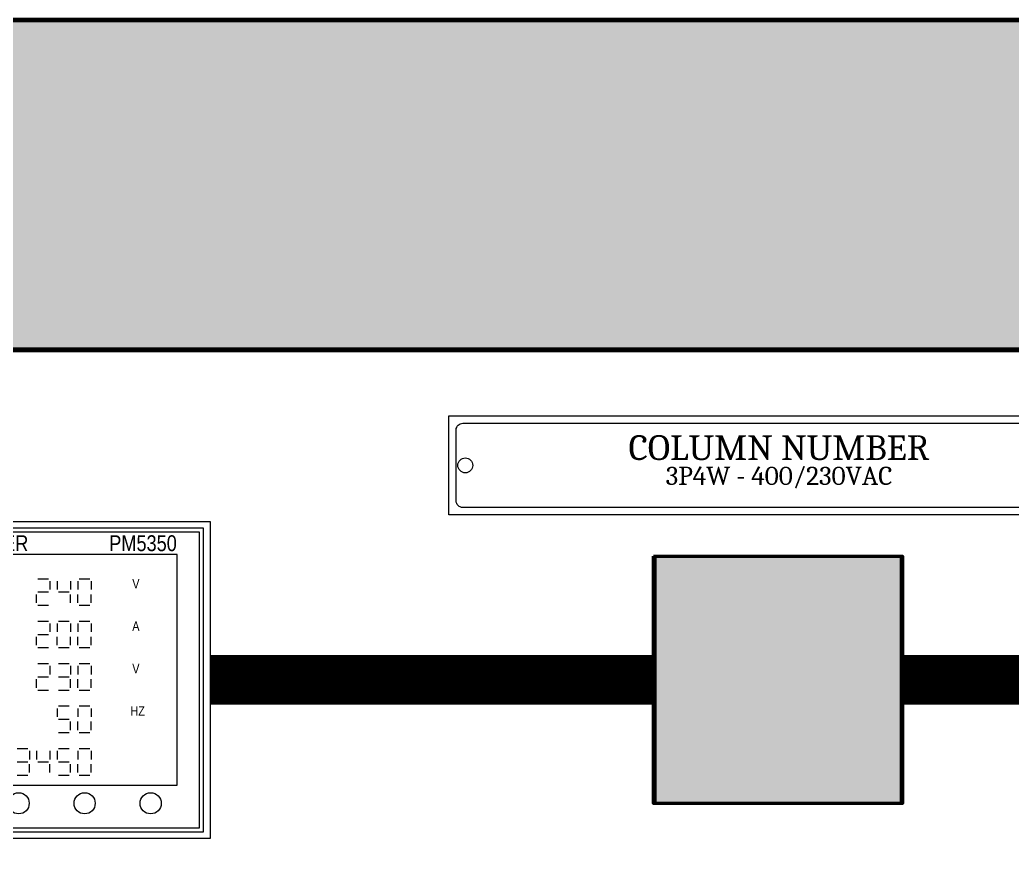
# Model space of a CAD drawing. Header units: millimetres. Extents: x -116965 to 323937, y 291661 to 566926.
# Drawn here: x -42512.6 to -42212, y 306779.1 to 307037 of the extents above; entities that cross this region are included whole.
import ezdxf
from ezdxf.enums import TextEntityAlignment as Align

# ---------------------------------------------------------------- set-up
doc = ezdxf.new("R2010")
doc.units = ezdxf.units.MM
doc.layers.get('0').update_dxf_attribs({"lineweight": 18})
doc.layers.add('BASE', color=7, linetype='Continuous', lineweight=15)
doc.layers.add('hw_Text', color=7, linetype='Continuous', lineweight=13)
doc.layers.add('C00-00-00', color=7, linetype='Continuous')
doc.layers.add('dien', color=2, linetype='Continuous')
for name, color, linetype, true_color in [('C32-AD-3C', 7, 'Continuous', 0x32ad3c), ('C34-3A-40', 7, 'Continuous', 0x343a40), ('C49-50-57', 7, 'Continuous', 0x495057), ('C62-64-69', 7, 'Continuous', 0x626469)]:
    doc.layers.add(name, color=color, linetype=linetype, true_color=true_color)
doc.styles.add('hwTech', font='Cambria.ttf')
doc.styles.add('VnArial', font='')
doc.styles.get('VnArial').set_extended_font_data('.VnArial NarrowH')

# ---------------------------------------------------------------- blocks, each defined once
blk = doc.blocks.new('1232')
at = {"color": 7, "linetype": 'Continuous', "lineweight": 13}
for p, q in [((43.84, 78.67), (47.07, 78.67)), ((56.31, 78.67), (59.54, 78.67)), ((47.48, 77.94), (47.48, 75.37)), ((49.66, 77.94), (49.66, 75.37)), ((53.72, 77.94), (53.72, 75.37)), ((55.9, 77.94), (55.9, 75.37)), ((59.95, 77.94), (59.95, 75.37)), ((43.43, 71.35), (43.43, 73.92)), ((43.84, 74.65), (47.07, 74.65)), ((50.08, 74.65), (53.3, 74.65)), ((53.72, 71.35), (53.72, 73.92)), ((55.9, 71.35), (55.9, 73.92)), ((59.95, 71.35), (59.95, 73.92)), ((43.84, 70.62), (47.07, 70.62)), ((56.31, 70.62), (59.54, 70.62)), ((43.84, 65.82), (47.07, 65.82)), ((47.48, 65.09), (47.48, 62.52)), ((49.66, 65.09), (49.66, 62.52)), ((50.08, 65.82), (53.3, 65.82)), ((53.72, 65.09), (53.72, 62.52)), ((55.9, 65.09), (55.9, 62.52)), ((56.31, 65.82), (59.54, 65.82)), ((59.95, 65.09), (59.95, 62.52)), ((43.43, 58.49), (43.43, 61.06)), ((43.84, 61.79), (47.07, 61.79)), ((49.66, 58.49), (49.66, 61.06)), ((53.72, 58.49), (53.72, 61.06)), ((55.9, 58.49), (55.9, 61.06)), ((59.95, 58.49), (59.95, 61.06)), ((43.84, 57.77), (47.07, 57.77)), ((50.08, 57.77), (53.3, 57.77)), ((56.31, 57.77), (59.54, 57.77)), ((43.84, 52.96), (47.07, 52.96)), ((47.48, 52.23), (47.48, 49.66)), ((50.08, 52.96), (53.3, 52.96)), ((53.72, 52.23), (53.72, 49.66)), ((55.9, 52.23), (55.9, 49.66)), ((56.31, 52.96), (59.54, 52.96)), ((59.95, 52.23), (59.95, 49.66)), ((43.43, 45.64), (43.43, 48.21)), ((43.84, 48.94), (47.07, 48.94)), ((50.08, 48.94), (53.3, 48.94)), ((53.72, 45.64), (53.72, 48.21)), ((55.9, 45.64), (55.9, 48.21)), ((59.95, 45.64), (59.95, 48.21)), ((43.84, 44.91), (47.07, 44.91)), ((50.08, 44.91), (53.3, 44.91)), ((56.31, 44.91), (59.54, 44.91)), ((49.66, 39.38), (49.66, 36.81)), ((50.08, 40.1), (53.3, 40.1)), ((55.9, 39.38), (55.9, 36.81)), ((56.31, 40.1), (59.54, 40.1)), ((59.95, 39.38), (59.95, 36.81)), ((50.08, 36.08), (53.3, 36.08)), ((53.72, 32.78), (53.72, 35.35)), ((55.9, 32.78), (55.9, 35.35)), ((59.95, 32.78), (59.95, 35.35)), ((50.08, 32.06), (53.3, 32.06)), ((56.31, 32.06), (59.54, 32.06)), ((31.38, 27.23), (34.61, 27.23)), ((37.61, 27.23), (40.84, 27.23)), ((50.08, 27.23), (53.3, 27.23)), ((56.31, 27.23), (59.54, 27.23)), ((28.79, 26.5), (28.79, 23.93)), ((35.02, 26.5), (35.02, 23.93)), ((41.25, 26.5), (41.25, 23.93)), ((43.43, 26.5), (43.43, 23.93)), ((47.48, 26.5), (47.48, 23.93)), ((49.66, 26.5), (49.66, 23.93)), ((55.9, 26.5), (55.9, 23.93)), ((59.95, 26.5), (59.95, 23.93)), ((28.79, 19.91), (28.79, 22.47)), ((30.97, 19.91), (30.97, 22.47)), ((31.38, 23.2), (34.61, 23.2)), ((37.61, 23.2), (40.84, 23.2)), ((41.25, 19.91), (41.25, 22.47)), ((43.84, 23.2), (47.07, 23.2)), ((47.48, 19.91), (47.48, 22.47)), ((50.08, 23.2), (53.3, 23.2)), ((53.72, 19.91), (53.72, 22.47)), ((55.9, 19.91), (55.9, 22.47)), ((59.95, 19.91), (59.95, 22.47)), ((31.38, 19.18), (34.61, 19.18)), ((37.61, 19.18), (40.84, 19.18)), ((50.08, 19.18), (53.3, 19.18)), ((56.31, 19.18), (59.54, 19.18))]:
    blk.add_line(p, q, dxfattribs=at)
at = {"layer": 'BASE', "lineweight": 13}
for points in [[(96, 0), (0, 0), (0, 96), (96, 96)], [(3.2, 3.2), (92.8, 3.2), (92.8, 92.8), (3.2, 92.8)], [(10, 16.06), (86, 16.06), (86, 86), (10, 86)]]:
    blk.add_lwpolyline(points, close=True, dxfattribs=at)
at = {"layer": 'BASE', "color": 3, "lineweight": 13}
blk.add_lwpolyline([(2, 2), (94, 2), (94, 94), (2, 94)], close=True, dxfattribs=at)
at = {"layer": 'BASE', "lineweight": 13}
for centre in [(18, 10.61), (38, 10.61), (58, 10.61), (78, 10.61)]:
    blk.add_circle(centre, 3.2, dxfattribs=at)
at = {"layer": 'hw_Text', "lineweight": 13, "style": 'VnArial'}
for s, height, p in [('Schneider', 4.8, (24.76, 89.41)), ('V', 2.88, (73.53, 77.14)), ('A', 2.88, (73.53, 64.28)), ('V', 2.88, (73.53, 51.43)), ('Hz', 2.88, (74.05, 38.57))]:
    blk.add_text(s, height=height, rotation=360, dxfattribs=at).set_placement(p, align=Align.MIDDLE_CENTER)
at = {"layer": 'hw_Text', "color": 1, "lineweight": 13, "style": 'VnArial'}
blk.add_text('PM5350', height=4.8, rotation=360, dxfattribs=at).set_placement((75.69, 89.41), align=Align.MIDDLE_CENTER)
blk = doc.blocks.new('QƯEQWQWEQWE')
at = {"color": 0, "lineweight": 13, "ltscale": 100}
blk.add_lwpolyline([(60414.52, 346788.3), (60214.52, 346788.3), (60214.52, 346818.3), (60414.52, 346818.3)], close=True, dxfattribs=at)
blk.add_lwpolyline([(60410.27, 346790.55), (60218.77, 346790.55, -0.414214), (60216.77, 346792.55), (60216.77, 346814.06, -0.414214), (60218.77, 346816.06), (60410.27, 346816.06, -0.414214), (60412.27, 346814.06), (60412.27, 346792.55, -0.414214)], format="xyb", close=True, dxfattribs=at)
at = {"color": 7}
for centre in [(60219.52, 346803.3), (60409.52, 346803.3)]:
    blk.add_circle(centre, 2.25, dxfattribs=at)
at = {"lineweight": -3, "ltscale": 5, "insert": (60314.57, 346808.64), "char_height": 7.5, "attachment_point": 5, "style": 'hwTech'}
blk.add_mtext_dynamic_manual_height_columns('COLUMN NUMBER', width=145.0456, gutter_width=12, heights=[0], dxfattribs=at)
at = {"layer": 'dien', "color": 6, "linetype": 'Continuous', "lineweight": 30, "insert": (60314.57, 346799.61), "char_height": 15, "width": 248.9403, "attachment_point": 5, "style": 'hwTech'}
blk.add_mtext('{\\H0.3667x;3P4W - 400/230VAC} ', dxfattribs=at)

msp = doc.modelspace()

# ---------------------------------------------------------------- hatches: boundary and pattern name
at = {"layer": 'C00-00-00'}
h = msp.add_hatch(color=256, dxfattribs=at)
edge = h.paths.add_edge_path()
edge.add_arc((-42283.190018, 306837.074842), 27.496163, 0, 360)
h = msp.add_hatch(color=256, dxfattribs=at)
edge = h.paths.add_edge_path()
edge.add_arc((-42283.190018, 306837.074842), 27.496163, 0, 360)
h = msp.add_hatch(color=256, dxfattribs=at)
edge = h.paths.add_edge_path()
edge.add_arc((-42283.190018, 306837.074842), 27.496163, 0, 360)
h = msp.add_hatch(color=256, dxfattribs=at)
h.dxf.hatch_style = 2
h.paths.add_polyline_path([(-42315.685481, 306844.573795), (-42250.694556, 306844.573795), (-42250.694556, 306829.575889), (-42315.685481, 306829.575889)])
at = {"layer": 'C32-AD-3C'}
h = msp.add_hatch(color=256, dxfattribs=at)
h.dxf.hatch_style = 2
h.paths.add_polyline_path([(-42305.686878, 306824.576586), (-42290.688971, 306824.576586), (-42290.688971, 306799.580076), (-42305.686878, 306799.580076)])
h = msp.add_hatch(color=256, dxfattribs=at)
h.dxf.hatch_style = 2
h.paths.add_polyline_path([(-42305.686878, 306824.576586), (-42290.688971, 306824.576586), (-42290.688971, 306799.580076), (-42305.686878, 306799.580076)])
h = msp.add_hatch(color=256, dxfattribs=at)
h.dxf.hatch_style = 2
h.paths.add_polyline_path([(-42305.686878, 306824.576586), (-42290.688971, 306824.576586), (-42290.688971, 306799.580076), (-42305.686878, 306799.580076)])
at = {"layer": 'C34-3A-40'}
h = msp.add_hatch(color=256, dxfattribs=at)
h.dxf.hatch_style = 2
h.paths.add_polyline_path([(-42632.658262, 307037.046927), (-41932.755971, 307037.046927), (-41932.755971, 306937.060883), (-42632.658262, 306937.060883)])
at = {"layer": 'C49-50-57'}
h = msp.add_hatch(color=256, dxfattribs=at)
h.dxf.hatch_style = 2
h.paths.add_polyline_path([(-42320.684784, 306874.569608), (-42245.695253, 306874.569608), (-42245.695253, 306799.580076), (-42320.684784, 306799.580076)])
h = msp.add_hatch(color=256, dxfattribs=at)
h.dxf.hatch_style = 2
h.paths.add_polyline_path([(-42320.684784, 306874.569608), (-42245.695253, 306874.569608), (-42245.695253, 306799.580076), (-42320.684784, 306799.580076)])
h = msp.add_hatch(color=256, dxfattribs=at)
h.dxf.hatch_style = 2
h.paths.add_polyline_path([(-42320.684784, 306874.569608), (-42245.695253, 306874.569608), (-42245.695253, 306799.580076), (-42320.684784, 306799.580076)])
at = {"layer": 'C62-64-69'}
h = msp.add_hatch(color=256, dxfattribs=at)
h.dxf.hatch_style = 2
h.paths.add_polyline_path([(-42536.671662, 307028.048183), (-42504.676131, 307028.048183), (-42504.676131, 307021.049158), (-42536.671662, 307021.049158)])
h = msp.add_hatch(color=256, dxfattribs=at)
h.dxf.hatch_style = 2
h.paths.add_polyline_path([(-42504.676131, 307028.048183), (-42472.680596, 307028.048183), (-42472.680596, 307021.049158), (-42504.676131, 307021.049158)])
h = msp.add_hatch(color=256, dxfattribs=at)
h.dxf.hatch_style = 2
h.paths.add_polyline_path([(-42504.676131, 307028.048183), (-42472.680596, 307028.048183), (-42472.680596, 307021.049158), (-42504.676131, 307021.049158)])
h = msp.add_hatch(color=256, dxfattribs=at)
h.dxf.hatch_style = 2
h.paths.add_polyline_path([(-42472.680596, 307028.048183), (-42440.685062, 307028.048183), (-42440.685062, 307021.049158), (-42472.680596, 307021.049158)])
h = msp.add_hatch(color=256, dxfattribs=at)
h.dxf.hatch_style = 2
h.paths.add_polyline_path([(-42472.680596, 307028.048183), (-42440.685062, 307028.048183), (-42440.685062, 307021.049158), (-42472.680596, 307021.049158)])
h = msp.add_hatch(color=256, dxfattribs=at)
h.dxf.hatch_style = 2
h.paths.add_polyline_path([(-42440.685062, 307028.048183), (-42408.689531, 307028.048183), (-42408.689531, 307021.049158), (-42440.685062, 307021.049158)])
h = msp.add_hatch(color=256, dxfattribs=at)
h.dxf.hatch_style = 2
h.paths.add_polyline_path([(-42440.685062, 307028.048183), (-42408.689531, 307028.048183), (-42408.689531, 307021.049158), (-42440.685062, 307021.049158)])
h = msp.add_hatch(color=256, dxfattribs=at)
h.dxf.hatch_style = 2
h.paths.add_polyline_path([(-42408.689531, 307028.048183), (-42376.693996, 307028.048183), (-42376.693996, 307021.049158), (-42408.689531, 307021.049158)])
h = msp.add_hatch(color=256, dxfattribs=at)
h.dxf.hatch_style = 2
h.paths.add_polyline_path([(-42408.689531, 307028.048183), (-42376.693996, 307028.048183), (-42376.693996, 307021.049158), (-42408.689531, 307021.049158)])
h = msp.add_hatch(color=256, dxfattribs=at)
h.dxf.hatch_style = 2
h.paths.add_polyline_path([(-42376.693996, 307028.048183), (-42344.698462, 307028.048183), (-42344.698462, 307021.049158), (-42376.693996, 307021.049158)])
h = msp.add_hatch(color=256, dxfattribs=at)
h.dxf.hatch_style = 2
h.paths.add_polyline_path([(-42344.698462, 307028.048183), (-42312.702931, 307028.048183), (-42312.702931, 307021.049158), (-42344.698462, 307021.049158)])
h = msp.add_hatch(color=256, dxfattribs=at)
h.dxf.hatch_style = 2
h.paths.add_polyline_path([(-42344.698462, 307028.048183), (-42312.702931, 307028.048183), (-42312.702931, 307021.049158), (-42344.698462, 307021.049158)])
h = msp.add_hatch(color=256, dxfattribs=at)
h.dxf.hatch_style = 2
h.paths.add_polyline_path([(-42312.702931, 307028.048183), (-42280.707396, 307028.048183), (-42280.707396, 307021.049158), (-42312.702931, 307021.049158)])
h = msp.add_hatch(color=256, dxfattribs=at)
h.dxf.hatch_style = 2
h.paths.add_polyline_path([(-42312.702931, 307028.048183), (-42280.707396, 307028.048183), (-42280.707396, 307021.049158), (-42312.702931, 307021.049158)])
h = msp.add_hatch(color=256, dxfattribs=at)
h.dxf.hatch_style = 2
h.paths.add_polyline_path([(-42280.707396, 307028.048183), (-42248.711862, 307028.048183), (-42248.711862, 307021.049158), (-42280.707396, 307021.049158)])
h = msp.add_hatch(color=256, dxfattribs=at)
h.dxf.hatch_style = 2
h.paths.add_polyline_path([(-42280.707396, 307028.048183), (-42248.711862, 307028.048183), (-42248.711862, 307021.049158), (-42280.707396, 307021.049158)])
h = msp.add_hatch(color=256, dxfattribs=at)
h.dxf.hatch_style = 2
h.paths.add_polyline_path([(-42248.711862, 307028.048183), (-42216.716331, 307028.048183), (-42216.716331, 307021.049158), (-42248.711862, 307021.049158)])
h = msp.add_hatch(color=256, dxfattribs=at)
h.dxf.hatch_style = 2
h.paths.add_polyline_path([(-42248.711862, 307028.048183), (-42216.716331, 307028.048183), (-42216.716331, 307021.049158), (-42248.711862, 307021.049158)])
h = msp.add_hatch(color=256, dxfattribs=at)
h.dxf.hatch_style = 2
h.paths.add_polyline_path([(-42216.716331, 307028.048183), (-42184.720796, 307028.048183), (-42184.720796, 307021.049158), (-42216.716331, 307021.049158)])
h = msp.add_hatch(color=256, dxfattribs=at)
h.dxf.hatch_style = 2
h.paths.add_polyline_path([(-42536.671662, 307021.049158), (-42504.676131, 307021.049158), (-42504.676131, 307019.049439), (-42536.671662, 307019.049439)])
h = msp.add_hatch(color=256, dxfattribs=at)
h.dxf.hatch_style = 2
h.paths.add_polyline_path([(-42536.671662, 307019.049439), (-42504.676131, 307019.049439), (-42504.676131, 307012.050414), (-42536.671662, 307012.050414)])
h = msp.add_hatch(color=256, dxfattribs=at)
h.dxf.hatch_style = 2
h.paths.add_polyline_path([(-42504.676131, 307021.049158), (-42472.680596, 307021.049158), (-42472.680596, 307019.049439), (-42504.676131, 307019.049439)])
h = msp.add_hatch(color=256, dxfattribs=at)
h.dxf.hatch_style = 2
h.paths.add_polyline_path([(-42504.676131, 307021.049158), (-42472.680596, 307021.049158), (-42472.680596, 307019.049439), (-42504.676131, 307019.049439)])
h = msp.add_hatch(color=256, dxfattribs=at)
h.dxf.hatch_style = 2
h.paths.add_polyline_path([(-42504.676131, 307019.049439), (-42472.680596, 307019.049439), (-42472.680596, 307012.050414), (-42504.676131, 307012.050414)])
h = msp.add_hatch(color=256, dxfattribs=at)
h.dxf.hatch_style = 2
h.paths.add_polyline_path([(-42504.676131, 307019.049439), (-42472.680596, 307019.049439), (-42472.680596, 307012.050414), (-42504.676131, 307012.050414)])
h = msp.add_hatch(color=256, dxfattribs=at)
h.dxf.hatch_style = 2
h.paths.add_polyline_path([(-42472.680596, 307021.049158), (-42440.685062, 307021.049158), (-42440.685062, 307019.049439), (-42472.680596, 307019.049439)])
h = msp.add_hatch(color=256, dxfattribs=at)
h.dxf.hatch_style = 2
h.paths.add_polyline_path([(-42472.680596, 307021.049158), (-42440.685062, 307021.049158), (-42440.685062, 307019.049439), (-42472.680596, 307019.049439)])
h = msp.add_hatch(color=256, dxfattribs=at)
h.dxf.hatch_style = 2
h.paths.add_polyline_path([(-42472.680596, 307019.049439), (-42440.685062, 307019.049439), (-42440.685062, 307012.050414), (-42472.680596, 307012.050414)])
h = msp.add_hatch(color=256, dxfattribs=at)
h.dxf.hatch_style = 2
h.paths.add_polyline_path([(-42472.680596, 307019.049439), (-42440.685062, 307019.049439), (-42440.685062, 307012.050414), (-42472.680596, 307012.050414)])
h = msp.add_hatch(color=256, dxfattribs=at)
h.dxf.hatch_style = 2
h.paths.add_polyline_path([(-42440.685062, 307021.049158), (-42408.689531, 307021.049158), (-42408.689531, 307019.049439), (-42440.685062, 307019.049439)])
h = msp.add_hatch(color=256, dxfattribs=at)
h.dxf.hatch_style = 2
h.paths.add_polyline_path([(-42440.685062, 307021.049158), (-42408.689531, 307021.049158), (-42408.689531, 307019.049439), (-42440.685062, 307019.049439)])
h = msp.add_hatch(color=256, dxfattribs=at)
h.dxf.hatch_style = 2
h.paths.add_polyline_path([(-42440.685062, 307019.049439), (-42408.689531, 307019.049439), (-42408.689531, 307012.050414), (-42440.685062, 307012.050414)])
h = msp.add_hatch(color=256, dxfattribs=at)
h.dxf.hatch_style = 2
h.paths.add_polyline_path([(-42440.685062, 307019.049439), (-42408.689531, 307019.049439), (-42408.689531, 307012.050414), (-42440.685062, 307012.050414)])
h = msp.add_hatch(color=256, dxfattribs=at)
h.dxf.hatch_style = 2
h.paths.add_polyline_path([(-42408.689531, 307021.049158), (-42376.693996, 307021.049158), (-42376.693996, 307019.049439), (-42408.689531, 307019.049439)])
h = msp.add_hatch(color=256, dxfattribs=at)
h.dxf.hatch_style = 2
h.paths.add_polyline_path([(-42408.689531, 307021.049158), (-42376.693996, 307021.049158), (-42376.693996, 307019.049439), (-42408.689531, 307019.049439)])
h = msp.add_hatch(color=256, dxfattribs=at)
h.dxf.hatch_style = 2
h.paths.add_polyline_path([(-42408.689531, 307019.049439), (-42376.693996, 307019.049439), (-42376.693996, 307012.050414), (-42408.689531, 307012.050414)])
h = msp.add_hatch(color=256, dxfattribs=at)
h.dxf.hatch_style = 2
h.paths.add_polyline_path([(-42408.689531, 307019.049439), (-42376.693996, 307019.049439), (-42376.693996, 307012.050414), (-42408.689531, 307012.050414)])
h = msp.add_hatch(color=256, dxfattribs=at)
h.dxf.hatch_style = 2
h.paths.add_polyline_path([(-42376.693996, 307021.049158), (-42344.698462, 307021.049158), (-42344.698462, 307019.049439), (-42376.693996, 307019.049439)])
h = msp.add_hatch(color=256, dxfattribs=at)
h.dxf.hatch_style = 2
h.paths.add_polyline_path([(-42376.693996, 307019.049439), (-42344.698462, 307019.049439), (-42344.698462, 307012.050414), (-42376.693996, 307012.050414)])
h = msp.add_hatch(color=256, dxfattribs=at)
h.dxf.hatch_style = 2
h.paths.add_polyline_path([(-42344.698462, 307021.049158), (-42312.702931, 307021.049158), (-42312.702931, 307019.049439), (-42344.698462, 307019.049439)])
h = msp.add_hatch(color=256, dxfattribs=at)
h.dxf.hatch_style = 2
h.paths.add_polyline_path([(-42344.698462, 307021.049158), (-42312.702931, 307021.049158), (-42312.702931, 307019.049439), (-42344.698462, 307019.049439)])
h = msp.add_hatch(color=256, dxfattribs=at)
h.dxf.hatch_style = 2
h.paths.add_polyline_path([(-42344.698462, 307019.049439), (-42312.702931, 307019.049439), (-42312.702931, 307012.050414), (-42344.698462, 307012.050414)])
h = msp.add_hatch(color=256, dxfattribs=at)
h.dxf.hatch_style = 2
h.paths.add_polyline_path([(-42344.698462, 307019.049439), (-42312.702931, 307019.049439), (-42312.702931, 307012.050414), (-42344.698462, 307012.050414)])
h = msp.add_hatch(color=256, dxfattribs=at)
h.dxf.hatch_style = 2
h.paths.add_polyline_path([(-42312.702931, 307021.049158), (-42280.707396, 307021.049158), (-42280.707396, 307019.049439), (-42312.702931, 307019.049439)])
h = msp.add_hatch(color=256, dxfattribs=at)
h.dxf.hatch_style = 2
h.paths.add_polyline_path([(-42312.702931, 307021.049158), (-42280.707396, 307021.049158), (-42280.707396, 307019.049439), (-42312.702931, 307019.049439)])
h = msp.add_hatch(color=256, dxfattribs=at)
h.dxf.hatch_style = 2
h.paths.add_polyline_path([(-42312.702931, 307019.049439), (-42280.707396, 307019.049439), (-42280.707396, 307012.050414), (-42312.702931, 307012.050414)])
h = msp.add_hatch(color=256, dxfattribs=at)
h.dxf.hatch_style = 2
h.paths.add_polyline_path([(-42312.702931, 307019.049439), (-42280.707396, 307019.049439), (-42280.707396, 307012.050414), (-42312.702931, 307012.050414)])
h = msp.add_hatch(color=256, dxfattribs=at)
h.dxf.hatch_style = 2
h.paths.add_polyline_path([(-42280.707396, 307021.049158), (-42248.711862, 307021.049158), (-42248.711862, 307019.049439), (-42280.707396, 307019.049439)])
h = msp.add_hatch(color=256, dxfattribs=at)
h.dxf.hatch_style = 2
h.paths.add_polyline_path([(-42280.707396, 307021.049158), (-42248.711862, 307021.049158), (-42248.711862, 307019.049439), (-42280.707396, 307019.049439)])
h = msp.add_hatch(color=256, dxfattribs=at)
h.dxf.hatch_style = 2
h.paths.add_polyline_path([(-42280.707396, 307019.049439), (-42248.711862, 307019.049439), (-42248.711862, 307012.050414), (-42280.707396, 307012.050414)])
h = msp.add_hatch(color=256, dxfattribs=at)
h.dxf.hatch_style = 2
h.paths.add_polyline_path([(-42280.707396, 307019.049439), (-42248.711862, 307019.049439), (-42248.711862, 307012.050414), (-42280.707396, 307012.050414)])
h = msp.add_hatch(color=256, dxfattribs=at)
h.dxf.hatch_style = 2
h.paths.add_polyline_path([(-42248.711862, 307021.049158), (-42216.716331, 307021.049158), (-42216.716331, 307019.049439), (-42248.711862, 307019.049439)])
h = msp.add_hatch(color=256, dxfattribs=at)
h.dxf.hatch_style = 2
h.paths.add_polyline_path([(-42248.711862, 307021.049158), (-42216.716331, 307021.049158), (-42216.716331, 307019.049439), (-42248.711862, 307019.049439)])
h = msp.add_hatch(color=256, dxfattribs=at)
h.dxf.hatch_style = 2
h.paths.add_polyline_path([(-42248.711862, 307019.049439), (-42216.716331, 307019.049439), (-42216.716331, 307012.050414), (-42248.711862, 307012.050414)])
h = msp.add_hatch(color=256, dxfattribs=at)
h.dxf.hatch_style = 2
h.paths.add_polyline_path([(-42248.711862, 307019.049439), (-42216.716331, 307019.049439), (-42216.716331, 307012.050414), (-42248.711862, 307012.050414)])
h = msp.add_hatch(color=256, dxfattribs=at)
h.dxf.hatch_style = 2
h.paths.add_polyline_path([(-42216.716331, 307021.049158), (-42184.720796, 307021.049158), (-42184.720796, 307019.049439), (-42216.716331, 307019.049439)])
h = msp.add_hatch(color=256, dxfattribs=at)
h.dxf.hatch_style = 2
h.paths.add_polyline_path([(-42216.716331, 307019.049439), (-42184.720796, 307019.049439), (-42184.720796, 307012.050414), (-42216.716331, 307012.050414)])
h = msp.add_hatch(color=256, dxfattribs=at)
h.dxf.hatch_style = 2
h.paths.add_polyline_path([(-42536.671662, 307012.050414), (-42504.676131, 307012.050414), (-42504.676131, 307010.050695), (-42536.671662, 307010.050695)])
h = msp.add_hatch(color=256, dxfattribs=at)
h.dxf.hatch_style = 2
h.paths.add_polyline_path([(-42536.671662, 307010.050695), (-42504.676131, 307010.050695), (-42504.676131, 307003.05167), (-42536.671662, 307003.05167)])
h = msp.add_hatch(color=256, dxfattribs=at)
h.dxf.hatch_style = 2
h.paths.add_polyline_path([(-42504.676131, 307012.050414), (-42472.680596, 307012.050414), (-42472.680596, 307010.050695), (-42504.676131, 307010.050695)])
h = msp.add_hatch(color=256, dxfattribs=at)
h.dxf.hatch_style = 2
h.paths.add_polyline_path([(-42504.676131, 307012.050414), (-42472.680596, 307012.050414), (-42472.680596, 307010.050695), (-42504.676131, 307010.050695)])
h = msp.add_hatch(color=256, dxfattribs=at)
h.dxf.hatch_style = 2
h.paths.add_polyline_path([(-42504.676131, 307010.050695), (-42472.680596, 307010.050695), (-42472.680596, 307003.05167), (-42504.676131, 307003.05167)])
h = msp.add_hatch(color=256, dxfattribs=at)
h.dxf.hatch_style = 2
h.paths.add_polyline_path([(-42504.676131, 307010.050695), (-42472.680596, 307010.050695), (-42472.680596, 307003.05167), (-42504.676131, 307003.05167)])
h = msp.add_hatch(color=256, dxfattribs=at)
h.dxf.hatch_style = 2
h.paths.add_polyline_path([(-42472.680596, 307012.050414), (-42440.685062, 307012.050414), (-42440.685062, 307010.050695), (-42472.680596, 307010.050695)])
h = msp.add_hatch(color=256, dxfattribs=at)
h.dxf.hatch_style = 2
h.paths.add_polyline_path([(-42472.680596, 307012.050414), (-42440.685062, 307012.050414), (-42440.685062, 307010.050695), (-42472.680596, 307010.050695)])
h = msp.add_hatch(color=256, dxfattribs=at)
h.dxf.hatch_style = 2
h.paths.add_polyline_path([(-42472.680596, 307010.050695), (-42440.685062, 307010.050695), (-42440.685062, 307003.05167), (-42472.680596, 307003.05167)])
h = msp.add_hatch(color=256, dxfattribs=at)
h.dxf.hatch_style = 2
h.paths.add_polyline_path([(-42472.680596, 307010.050695), (-42440.685062, 307010.050695), (-42440.685062, 307003.05167), (-42472.680596, 307003.05167)])
h = msp.add_hatch(color=256, dxfattribs=at)
h.dxf.hatch_style = 2
h.paths.add_polyline_path([(-42440.685062, 307012.050414), (-42408.689531, 307012.050414), (-42408.689531, 307010.050695), (-42440.685062, 307010.050695)])
h = msp.add_hatch(color=256, dxfattribs=at)
h.dxf.hatch_style = 2
h.paths.add_polyline_path([(-42440.685062, 307012.050414), (-42408.689531, 307012.050414), (-42408.689531, 307010.050695), (-42440.685062, 307010.050695)])
h = msp.add_hatch(color=256, dxfattribs=at)
h.dxf.hatch_style = 2
h.paths.add_polyline_path([(-42440.685062, 307010.050695), (-42408.689531, 307010.050695), (-42408.689531, 307003.05167), (-42440.685062, 307003.05167)])
h = msp.add_hatch(color=256, dxfattribs=at)
h.dxf.hatch_style = 2
h.paths.add_polyline_path([(-42440.685062, 307010.050695), (-42408.689531, 307010.050695), (-42408.689531, 307003.05167), (-42440.685062, 307003.05167)])
h = msp.add_hatch(color=256, dxfattribs=at)
h.dxf.hatch_style = 2
h.paths.add_polyline_path([(-42408.689531, 307012.050414), (-42376.693996, 307012.050414), (-42376.693996, 307010.050695), (-42408.689531, 307010.050695)])
h = msp.add_hatch(color=256, dxfattribs=at)
h.dxf.hatch_style = 2
h.paths.add_polyline_path([(-42408.689531, 307012.050414), (-42376.693996, 307012.050414), (-42376.693996, 307010.050695), (-42408.689531, 307010.050695)])
h = msp.add_hatch(color=256, dxfattribs=at)
h.dxf.hatch_style = 2
h.paths.add_polyline_path([(-42408.689531, 307010.050695), (-42376.693996, 307010.050695), (-42376.693996, 307003.05167), (-42408.689531, 307003.05167)])
h = msp.add_hatch(color=256, dxfattribs=at)
h.dxf.hatch_style = 2
h.paths.add_polyline_path([(-42408.689531, 307010.050695), (-42376.693996, 307010.050695), (-42376.693996, 307003.05167), (-42408.689531, 307003.05167)])
h = msp.add_hatch(color=256, dxfattribs=at)
h.dxf.hatch_style = 2
h.paths.add_polyline_path([(-42376.693996, 307012.050414), (-42344.698462, 307012.050414), (-42344.698462, 307010.050695), (-42376.693996, 307010.050695)])
h = msp.add_hatch(color=256, dxfattribs=at)
h.dxf.hatch_style = 2
h.paths.add_polyline_path([(-42376.693996, 307010.050695), (-42344.698462, 307010.050695), (-42344.698462, 307003.05167), (-42376.693996, 307003.05167)])
h = msp.add_hatch(color=256, dxfattribs=at)
h.dxf.hatch_style = 2
h.paths.add_polyline_path([(-42344.698462, 307012.050414), (-42312.702931, 307012.050414), (-42312.702931, 307010.050695), (-42344.698462, 307010.050695)])
h = msp.add_hatch(color=256, dxfattribs=at)
h.dxf.hatch_style = 2
h.paths.add_polyline_path([(-42344.698462, 307012.050414), (-42312.702931, 307012.050414), (-42312.702931, 307010.050695), (-42344.698462, 307010.050695)])
h = msp.add_hatch(color=256, dxfattribs=at)
h.dxf.hatch_style = 2
h.paths.add_polyline_path([(-42344.698462, 307010.050695), (-42312.702931, 307010.050695), (-42312.702931, 307003.05167), (-42344.698462, 307003.05167)])
h = msp.add_hatch(color=256, dxfattribs=at)
h.dxf.hatch_style = 2
h.paths.add_polyline_path([(-42344.698462, 307010.050695), (-42312.702931, 307010.050695), (-42312.702931, 307003.05167), (-42344.698462, 307003.05167)])
h = msp.add_hatch(color=256, dxfattribs=at)
h.dxf.hatch_style = 2
h.paths.add_polyline_path([(-42312.702931, 307012.050414), (-42280.707396, 307012.050414), (-42280.707396, 307010.050695), (-42312.702931, 307010.050695)])
h = msp.add_hatch(color=256, dxfattribs=at)
h.dxf.hatch_style = 2
h.paths.add_polyline_path([(-42312.702931, 307012.050414), (-42280.707396, 307012.050414), (-42280.707396, 307010.050695), (-42312.702931, 307010.050695)])
h = msp.add_hatch(color=256, dxfattribs=at)
h.dxf.hatch_style = 2
h.paths.add_polyline_path([(-42312.702931, 307010.050695), (-42280.707396, 307010.050695), (-42280.707396, 307003.05167), (-42312.702931, 307003.05167)])
h = msp.add_hatch(color=256, dxfattribs=at)
h.dxf.hatch_style = 2
h.paths.add_polyline_path([(-42312.702931, 307010.050695), (-42280.707396, 307010.050695), (-42280.707396, 307003.05167), (-42312.702931, 307003.05167)])
h = msp.add_hatch(color=256, dxfattribs=at)
h.dxf.hatch_style = 2
h.paths.add_polyline_path([(-42280.707396, 307012.050414), (-42248.711862, 307012.050414), (-42248.711862, 307010.050695), (-42280.707396, 307010.050695)])
h = msp.add_hatch(color=256, dxfattribs=at)
h.dxf.hatch_style = 2
h.paths.add_polyline_path([(-42280.707396, 307012.050414), (-42248.711862, 307012.050414), (-42248.711862, 307010.050695), (-42280.707396, 307010.050695)])
h = msp.add_hatch(color=256, dxfattribs=at)
h.dxf.hatch_style = 2
h.paths.add_polyline_path([(-42280.707396, 307010.050695), (-42248.711862, 307010.050695), (-42248.711862, 307003.05167), (-42280.707396, 307003.05167)])
h = msp.add_hatch(color=256, dxfattribs=at)
h.dxf.hatch_style = 2
h.paths.add_polyline_path([(-42280.707396, 307010.050695), (-42248.711862, 307010.050695), (-42248.711862, 307003.05167), (-42280.707396, 307003.05167)])
h = msp.add_hatch(color=256, dxfattribs=at)
h.dxf.hatch_style = 2
h.paths.add_polyline_path([(-42248.711862, 307012.050414), (-42216.716331, 307012.050414), (-42216.716331, 307010.050695), (-42248.711862, 307010.050695)])
h = msp.add_hatch(color=256, dxfattribs=at)
h.dxf.hatch_style = 2
h.paths.add_polyline_path([(-42248.711862, 307012.050414), (-42216.716331, 307012.050414), (-42216.716331, 307010.050695), (-42248.711862, 307010.050695)])
h = msp.add_hatch(color=256, dxfattribs=at)
h.dxf.hatch_style = 2
h.paths.add_polyline_path([(-42248.711862, 307010.050695), (-42216.716331, 307010.050695), (-42216.716331, 307003.05167), (-42248.711862, 307003.05167)])
h = msp.add_hatch(color=256, dxfattribs=at)
h.dxf.hatch_style = 2
h.paths.add_polyline_path([(-42248.711862, 307010.050695), (-42216.716331, 307010.050695), (-42216.716331, 307003.05167), (-42248.711862, 307003.05167)])
h = msp.add_hatch(color=256, dxfattribs=at)
h.dxf.hatch_style = 2
h.paths.add_polyline_path([(-42216.716331, 307012.050414), (-42184.720796, 307012.050414), (-42184.720796, 307010.050695), (-42216.716331, 307010.050695)])
h = msp.add_hatch(color=256, dxfattribs=at)
h.dxf.hatch_style = 2
h.paths.add_polyline_path([(-42216.716331, 307010.050695), (-42184.720796, 307010.050695), (-42184.720796, 307003.05167), (-42216.716331, 307003.05167)])
h = msp.add_hatch(color=256, dxfattribs=at)
h.dxf.hatch_style = 2
h.paths.add_polyline_path([(-42536.671662, 307003.05167), (-42504.676131, 307003.05167), (-42504.676131, 307001.051952), (-42536.671662, 307001.051952)])
h = msp.add_hatch(color=256, dxfattribs=at)
h.dxf.hatch_style = 2
h.paths.add_polyline_path([(-42536.671662, 307001.051952), (-42504.676131, 307001.051952), (-42504.676131, 306994.052926), (-42536.671662, 306994.052926)])
h = msp.add_hatch(color=256, dxfattribs=at)
h.dxf.hatch_style = 2
h.paths.add_polyline_path([(-42504.676131, 307003.05167), (-42472.680596, 307003.05167), (-42472.680596, 307001.051952), (-42504.676131, 307001.051952)])
h = msp.add_hatch(color=256, dxfattribs=at)
h.dxf.hatch_style = 2
h.paths.add_polyline_path([(-42504.676131, 307003.05167), (-42472.680596, 307003.05167), (-42472.680596, 307001.051952), (-42504.676131, 307001.051952)])
h = msp.add_hatch(color=256, dxfattribs=at)
h.dxf.hatch_style = 2
h.paths.add_polyline_path([(-42504.676131, 307001.051952), (-42472.680596, 307001.051952), (-42472.680596, 306994.052926), (-42504.676131, 306994.052926)])
h = msp.add_hatch(color=256, dxfattribs=at)
h.dxf.hatch_style = 2
h.paths.add_polyline_path([(-42504.676131, 307001.051952), (-42472.680596, 307001.051952), (-42472.680596, 306994.052926), (-42504.676131, 306994.052926)])
h = msp.add_hatch(color=256, dxfattribs=at)
h.dxf.hatch_style = 2
h.paths.add_polyline_path([(-42472.680596, 307003.05167), (-42440.685062, 307003.05167), (-42440.685062, 307001.051952), (-42472.680596, 307001.051952)])
h = msp.add_hatch(color=256, dxfattribs=at)
h.dxf.hatch_style = 2
h.paths.add_polyline_path([(-42472.680596, 307003.05167), (-42440.685062, 307003.05167), (-42440.685062, 307001.051952), (-42472.680596, 307001.051952)])
h = msp.add_hatch(color=256, dxfattribs=at)
h.dxf.hatch_style = 2
h.paths.add_polyline_path([(-42472.680596, 307001.051952), (-42440.685062, 307001.051952), (-42440.685062, 306994.052926), (-42472.680596, 306994.052926)])
h = msp.add_hatch(color=256, dxfattribs=at)
h.dxf.hatch_style = 2
h.paths.add_polyline_path([(-42472.680596, 307001.051952), (-42440.685062, 307001.051952), (-42440.685062, 306994.052926), (-42472.680596, 306994.052926)])
h = msp.add_hatch(color=256, dxfattribs=at)
h.dxf.hatch_style = 2
h.paths.add_polyline_path([(-42440.685062, 307003.05167), (-42408.689531, 307003.05167), (-42408.689531, 307001.051952), (-42440.685062, 307001.051952)])
h = msp.add_hatch(color=256, dxfattribs=at)
h.dxf.hatch_style = 2
h.paths.add_polyline_path([(-42440.685062, 307003.05167), (-42408.689531, 307003.05167), (-42408.689531, 307001.051952), (-42440.685062, 307001.051952)])
h = msp.add_hatch(color=256, dxfattribs=at)
h.dxf.hatch_style = 2
h.paths.add_polyline_path([(-42440.685062, 307001.051952), (-42408.689531, 307001.051952), (-42408.689531, 306994.052926), (-42440.685062, 306994.052926)])
h = msp.add_hatch(color=256, dxfattribs=at)
h.dxf.hatch_style = 2
h.paths.add_polyline_path([(-42440.685062, 307001.051952), (-42408.689531, 307001.051952), (-42408.689531, 306994.052926), (-42440.685062, 306994.052926)])
h = msp.add_hatch(color=256, dxfattribs=at)
h.dxf.hatch_style = 2
h.paths.add_polyline_path([(-42408.689531, 307003.05167), (-42376.693996, 307003.05167), (-42376.693996, 307001.051952), (-42408.689531, 307001.051952)])
h = msp.add_hatch(color=256, dxfattribs=at)
h.dxf.hatch_style = 2
h.paths.add_polyline_path([(-42408.689531, 307003.05167), (-42376.693996, 307003.05167), (-42376.693996, 307001.051952), (-42408.689531, 307001.051952)])
h = msp.add_hatch(color=256, dxfattribs=at)
h.dxf.hatch_style = 2
h.paths.add_polyline_path([(-42408.689531, 307001.051952), (-42376.693996, 307001.051952), (-42376.693996, 306994.052926), (-42408.689531, 306994.052926)])
h = msp.add_hatch(color=256, dxfattribs=at)
h.dxf.hatch_style = 2
h.paths.add_polyline_path([(-42408.689531, 307001.051952), (-42376.693996, 307001.051952), (-42376.693996, 306994.052926), (-42408.689531, 306994.052926)])
h = msp.add_hatch(color=256, dxfattribs=at)
h.dxf.hatch_style = 2
h.paths.add_polyline_path([(-42376.693996, 307003.05167), (-42344.698462, 307003.05167), (-42344.698462, 307001.051952), (-42376.693996, 307001.051952)])
h = msp.add_hatch(color=256, dxfattribs=at)
h.dxf.hatch_style = 2
h.paths.add_polyline_path([(-42376.693996, 307001.051952), (-42344.698462, 307001.051952), (-42344.698462, 306994.052926), (-42376.693996, 306994.052926)])
h = msp.add_hatch(color=256, dxfattribs=at)
h.dxf.hatch_style = 2
h.paths.add_polyline_path([(-42344.698462, 307003.05167), (-42312.702931, 307003.05167), (-42312.702931, 307001.051952), (-42344.698462, 307001.051952)])
h = msp.add_hatch(color=256, dxfattribs=at)
h.dxf.hatch_style = 2
h.paths.add_polyline_path([(-42344.698462, 307003.05167), (-42312.702931, 307003.05167), (-42312.702931, 307001.051952), (-42344.698462, 307001.051952)])
h = msp.add_hatch(color=256, dxfattribs=at)
h.dxf.hatch_style = 2
h.paths.add_polyline_path([(-42344.698462, 307001.051952), (-42312.702931, 307001.051952), (-42312.702931, 306994.052926), (-42344.698462, 306994.052926)])
h = msp.add_hatch(color=256, dxfattribs=at)
h.dxf.hatch_style = 2
h.paths.add_polyline_path([(-42344.698462, 307001.051952), (-42312.702931, 307001.051952), (-42312.702931, 306994.052926), (-42344.698462, 306994.052926)])
h = msp.add_hatch(color=256, dxfattribs=at)
h.dxf.hatch_style = 2
h.paths.add_polyline_path([(-42312.702931, 307003.05167), (-42280.707396, 307003.05167), (-42280.707396, 307001.051952), (-42312.702931, 307001.051952)])
h = msp.add_hatch(color=256, dxfattribs=at)
h.dxf.hatch_style = 2
h.paths.add_polyline_path([(-42312.702931, 307003.05167), (-42280.707396, 307003.05167), (-42280.707396, 307001.051952), (-42312.702931, 307001.051952)])
h = msp.add_hatch(color=256, dxfattribs=at)
h.dxf.hatch_style = 2
h.paths.add_polyline_path([(-42312.702931, 307001.051952), (-42280.707396, 307001.051952), (-42280.707396, 306994.052926), (-42312.702931, 306994.052926)])
h = msp.add_hatch(color=256, dxfattribs=at)
h.dxf.hatch_style = 2
h.paths.add_polyline_path([(-42312.702931, 307001.051952), (-42280.707396, 307001.051952), (-42280.707396, 306994.052926), (-42312.702931, 306994.052926)])
h = msp.add_hatch(color=256, dxfattribs=at)
h.dxf.hatch_style = 2
h.paths.add_polyline_path([(-42280.707396, 307003.05167), (-42248.711862, 307003.05167), (-42248.711862, 307001.051952), (-42280.707396, 307001.051952)])
h = msp.add_hatch(color=256, dxfattribs=at)
h.dxf.hatch_style = 2
h.paths.add_polyline_path([(-42280.707396, 307003.05167), (-42248.711862, 307003.05167), (-42248.711862, 307001.051952), (-42280.707396, 307001.051952)])
h = msp.add_hatch(color=256, dxfattribs=at)
h.dxf.hatch_style = 2
h.paths.add_polyline_path([(-42280.707396, 307001.051952), (-42248.711862, 307001.051952), (-42248.711862, 306994.052926), (-42280.707396, 306994.052926)])
h = msp.add_hatch(color=256, dxfattribs=at)
h.dxf.hatch_style = 2
h.paths.add_polyline_path([(-42280.707396, 307001.051952), (-42248.711862, 307001.051952), (-42248.711862, 306994.052926), (-42280.707396, 306994.052926)])
h = msp.add_hatch(color=256, dxfattribs=at)
h.dxf.hatch_style = 2
h.paths.add_polyline_path([(-42248.711862, 307003.05167), (-42216.716331, 307003.05167), (-42216.716331, 307001.051952), (-42248.711862, 307001.051952)])
h = msp.add_hatch(color=256, dxfattribs=at)
h.dxf.hatch_style = 2
h.paths.add_polyline_path([(-42248.711862, 307003.05167), (-42216.716331, 307003.05167), (-42216.716331, 307001.051952), (-42248.711862, 307001.051952)])
h = msp.add_hatch(color=256, dxfattribs=at)
h.dxf.hatch_style = 2
h.paths.add_polyline_path([(-42248.711862, 307001.051952), (-42216.716331, 307001.051952), (-42216.716331, 306994.052926), (-42248.711862, 306994.052926)])
h = msp.add_hatch(color=256, dxfattribs=at)
h.dxf.hatch_style = 2
h.paths.add_polyline_path([(-42248.711862, 307001.051952), (-42216.716331, 307001.051952), (-42216.716331, 306994.052926), (-42248.711862, 306994.052926)])
h = msp.add_hatch(color=256, dxfattribs=at)
h.dxf.hatch_style = 2
h.paths.add_polyline_path([(-42216.716331, 307003.05167), (-42184.720796, 307003.05167), (-42184.720796, 307001.051952), (-42216.716331, 307001.051952)])
h = msp.add_hatch(color=256, dxfattribs=at)
h.dxf.hatch_style = 2
h.paths.add_polyline_path([(-42216.716331, 307001.051952), (-42184.720796, 307001.051952), (-42184.720796, 306994.052926), (-42216.716331, 306994.052926)])
h = msp.add_hatch(color=256, dxfattribs=at)
h.dxf.hatch_style = 2
h.paths.add_polyline_path([(-42536.671662, 306994.052926), (-42504.676131, 306994.052926), (-42504.676131, 306992.053208), (-42536.671662, 306992.053208)])
h = msp.add_hatch(color=256, dxfattribs=at)
h.dxf.hatch_style = 2
h.paths.add_polyline_path([(-42536.671662, 306992.053208), (-42504.676131, 306992.053208), (-42504.676131, 306985.054183), (-42536.671662, 306985.054183)])
h = msp.add_hatch(color=256, dxfattribs=at)
h.dxf.hatch_style = 2
h.paths.add_polyline_path([(-42504.676131, 306994.052926), (-42472.680596, 306994.052926), (-42472.680596, 306992.053208), (-42504.676131, 306992.053208)])
h = msp.add_hatch(color=256, dxfattribs=at)
h.dxf.hatch_style = 2
h.paths.add_polyline_path([(-42504.676131, 306994.052926), (-42472.680596, 306994.052926), (-42472.680596, 306992.053208), (-42504.676131, 306992.053208)])
h = msp.add_hatch(color=256, dxfattribs=at)
h.dxf.hatch_style = 2
h.paths.add_polyline_path([(-42504.676131, 306992.053208), (-42472.680596, 306992.053208), (-42472.680596, 306985.054183), (-42504.676131, 306985.054183)])
h = msp.add_hatch(color=256, dxfattribs=at)
h.dxf.hatch_style = 2
h.paths.add_polyline_path([(-42504.676131, 306992.053208), (-42472.680596, 306992.053208), (-42472.680596, 306985.054183), (-42504.676131, 306985.054183)])
h = msp.add_hatch(color=256, dxfattribs=at)
h.dxf.hatch_style = 2
h.paths.add_polyline_path([(-42472.680596, 306994.052926), (-42440.685062, 306994.052926), (-42440.685062, 306992.053208), (-42472.680596, 306992.053208)])
h = msp.add_hatch(color=256, dxfattribs=at)
h.dxf.hatch_style = 2
h.paths.add_polyline_path([(-42472.680596, 306994.052926), (-42440.685062, 306994.052926), (-42440.685062, 306992.053208), (-42472.680596, 306992.053208)])
h = msp.add_hatch(color=256, dxfattribs=at)
h.dxf.hatch_style = 2
h.paths.add_polyline_path([(-42472.680596, 306992.053208), (-42440.685062, 306992.053208), (-42440.685062, 306985.054183), (-42472.680596, 306985.054183)])
h = msp.add_hatch(color=256, dxfattribs=at)
h.dxf.hatch_style = 2
h.paths.add_polyline_path([(-42472.680596, 306992.053208), (-42440.685062, 306992.053208), (-42440.685062, 306985.054183), (-42472.680596, 306985.054183)])
h = msp.add_hatch(color=256, dxfattribs=at)
h.dxf.hatch_style = 2
h.paths.add_polyline_path([(-42440.685062, 306994.052926), (-42408.689531, 306994.052926), (-42408.689531, 306992.053208), (-42440.685062, 306992.053208)])
h = msp.add_hatch(color=256, dxfattribs=at)
h.dxf.hatch_style = 2
h.paths.add_polyline_path([(-42440.685062, 306994.052926), (-42408.689531, 306994.052926), (-42408.689531, 306992.053208), (-42440.685062, 306992.053208)])
h = msp.add_hatch(color=256, dxfattribs=at)
h.dxf.hatch_style = 2
h.paths.add_polyline_path([(-42440.685062, 306992.053208), (-42408.689531, 306992.053208), (-42408.689531, 306985.054183), (-42440.685062, 306985.054183)])
h = msp.add_hatch(color=256, dxfattribs=at)
h.dxf.hatch_style = 2
h.paths.add_polyline_path([(-42440.685062, 306992.053208), (-42408.689531, 306992.053208), (-42408.689531, 306985.054183), (-42440.685062, 306985.054183)])
h = msp.add_hatch(color=256, dxfattribs=at)
h.dxf.hatch_style = 2
h.paths.add_polyline_path([(-42408.689531, 306994.052926), (-42376.693996, 306994.052926), (-42376.693996, 306992.053208), (-42408.689531, 306992.053208)])
h = msp.add_hatch(color=256, dxfattribs=at)
h.dxf.hatch_style = 2
h.paths.add_polyline_path([(-42408.689531, 306994.052926), (-42376.693996, 306994.052926), (-42376.693996, 306992.053208), (-42408.689531, 306992.053208)])
h = msp.add_hatch(color=256, dxfattribs=at)
h.dxf.hatch_style = 2
h.paths.add_polyline_path([(-42408.689531, 306992.053208), (-42376.693996, 306992.053208), (-42376.693996, 306985.054183), (-42408.689531, 306985.054183)])
h = msp.add_hatch(color=256, dxfattribs=at)
h.dxf.hatch_style = 2
h.paths.add_polyline_path([(-42408.689531, 306992.053208), (-42376.693996, 306992.053208), (-42376.693996, 306985.054183), (-42408.689531, 306985.054183)])
h = msp.add_hatch(color=256, dxfattribs=at)
h.dxf.hatch_style = 2
h.paths.add_polyline_path([(-42376.693996, 306994.052926), (-42344.698462, 306994.052926), (-42344.698462, 306992.053208), (-42376.693996, 306992.053208)])
h = msp.add_hatch(color=256, dxfattribs=at)
h.dxf.hatch_style = 2
h.paths.add_polyline_path([(-42376.693996, 306992.053208), (-42344.698462, 306992.053208), (-42344.698462, 306985.054183), (-42376.693996, 306985.054183)])
h = msp.add_hatch(color=256, dxfattribs=at)
h.dxf.hatch_style = 2
h.paths.add_polyline_path([(-42344.698462, 306994.052926), (-42312.702931, 306994.052926), (-42312.702931, 306992.053208), (-42344.698462, 306992.053208)])
h = msp.add_hatch(color=256, dxfattribs=at)
h.dxf.hatch_style = 2
h.paths.add_polyline_path([(-42344.698462, 306994.052926), (-42312.702931, 306994.052926), (-42312.702931, 306992.053208), (-42344.698462, 306992.053208)])
h = msp.add_hatch(color=256, dxfattribs=at)
h.dxf.hatch_style = 2
h.paths.add_polyline_path([(-42344.698462, 306992.053208), (-42312.702931, 306992.053208), (-42312.702931, 306985.054183), (-42344.698462, 306985.054183)])
h = msp.add_hatch(color=256, dxfattribs=at)
h.dxf.hatch_style = 2
h.paths.add_polyline_path([(-42344.698462, 306992.053208), (-42312.702931, 306992.053208), (-42312.702931, 306985.054183), (-42344.698462, 306985.054183)])
h = msp.add_hatch(color=256, dxfattribs=at)
h.dxf.hatch_style = 2
h.paths.add_polyline_path([(-42312.702931, 306994.052926), (-42280.707396, 306994.052926), (-42280.707396, 306992.053208), (-42312.702931, 306992.053208)])
h = msp.add_hatch(color=256, dxfattribs=at)
h.dxf.hatch_style = 2
h.paths.add_polyline_path([(-42312.702931, 306994.052926), (-42280.707396, 306994.052926), (-42280.707396, 306992.053208), (-42312.702931, 306992.053208)])
h = msp.add_hatch(color=256, dxfattribs=at)
h.dxf.hatch_style = 2
h.paths.add_polyline_path([(-42312.702931, 306992.053208), (-42280.707396, 306992.053208), (-42280.707396, 306985.054183), (-42312.702931, 306985.054183)])
h = msp.add_hatch(color=256, dxfattribs=at)
h.dxf.hatch_style = 2
h.paths.add_polyline_path([(-42312.702931, 306992.053208), (-42280.707396, 306992.053208), (-42280.707396, 306985.054183), (-42312.702931, 306985.054183)])
h = msp.add_hatch(color=256, dxfattribs=at)
h.dxf.hatch_style = 2
h.paths.add_polyline_path([(-42280.707396, 306994.052926), (-42248.711862, 306994.052926), (-42248.711862, 306992.053208), (-42280.707396, 306992.053208)])
h = msp.add_hatch(color=256, dxfattribs=at)
h.dxf.hatch_style = 2
h.paths.add_polyline_path([(-42280.707396, 306994.052926), (-42248.711862, 306994.052926), (-42248.711862, 306992.053208), (-42280.707396, 306992.053208)])
h = msp.add_hatch(color=256, dxfattribs=at)
h.dxf.hatch_style = 2
h.paths.add_polyline_path([(-42280.707396, 306992.053208), (-42248.711862, 306992.053208), (-42248.711862, 306985.054183), (-42280.707396, 306985.054183)])
h = msp.add_hatch(color=256, dxfattribs=at)
h.dxf.hatch_style = 2
h.paths.add_polyline_path([(-42280.707396, 306992.053208), (-42248.711862, 306992.053208), (-42248.711862, 306985.054183), (-42280.707396, 306985.054183)])
h = msp.add_hatch(color=256, dxfattribs=at)
h.dxf.hatch_style = 2
h.paths.add_polyline_path([(-42248.711862, 306994.052926), (-42216.716331, 306994.052926), (-42216.716331, 306992.053208), (-42248.711862, 306992.053208)])
h = msp.add_hatch(color=256, dxfattribs=at)
h.dxf.hatch_style = 2
h.paths.add_polyline_path([(-42248.711862, 306994.052926), (-42216.716331, 306994.052926), (-42216.716331, 306992.053208), (-42248.711862, 306992.053208)])
h = msp.add_hatch(color=256, dxfattribs=at)
h.dxf.hatch_style = 2
h.paths.add_polyline_path([(-42248.711862, 306992.053208), (-42216.716331, 306992.053208), (-42216.716331, 306985.054183), (-42248.711862, 306985.054183)])
h = msp.add_hatch(color=256, dxfattribs=at)
h.dxf.hatch_style = 2
h.paths.add_polyline_path([(-42248.711862, 306992.053208), (-42216.716331, 306992.053208), (-42216.716331, 306985.054183), (-42248.711862, 306985.054183)])
h = msp.add_hatch(color=256, dxfattribs=at)
h.dxf.hatch_style = 2
h.paths.add_polyline_path([(-42216.716331, 306994.052926), (-42184.720796, 306994.052926), (-42184.720796, 306992.053208), (-42216.716331, 306992.053208)])
h = msp.add_hatch(color=256, dxfattribs=at)
h.dxf.hatch_style = 2
h.paths.add_polyline_path([(-42216.716331, 306992.053208), (-42184.720796, 306992.053208), (-42184.720796, 306985.054183), (-42216.716331, 306985.054183)])
h = msp.add_hatch(color=256, dxfattribs=at)
h.dxf.hatch_style = 2
h.paths.add_polyline_path([(-42536.671662, 306985.054183), (-42504.676131, 306985.054183), (-42504.676131, 306983.054464), (-42536.671662, 306983.054464)])
h = msp.add_hatch(color=256, dxfattribs=at)
h.dxf.hatch_style = 2
h.paths.add_polyline_path([(-42504.676131, 306985.054183), (-42472.680596, 306985.054183), (-42472.680596, 306983.054464), (-42504.676131, 306983.054464)])
h = msp.add_hatch(color=256, dxfattribs=at)
h.dxf.hatch_style = 2
h.paths.add_polyline_path([(-42504.676131, 306985.054183), (-42472.680596, 306985.054183), (-42472.680596, 306983.054464), (-42504.676131, 306983.054464)])
h = msp.add_hatch(color=256, dxfattribs=at)
h.dxf.hatch_style = 2
h.paths.add_polyline_path([(-42472.680596, 306985.054183), (-42440.685062, 306985.054183), (-42440.685062, 306983.054464), (-42472.680596, 306983.054464)])
h = msp.add_hatch(color=256, dxfattribs=at)
h.dxf.hatch_style = 2
h.paths.add_polyline_path([(-42472.680596, 306985.054183), (-42440.685062, 306985.054183), (-42440.685062, 306983.054464), (-42472.680596, 306983.054464)])
h = msp.add_hatch(color=256, dxfattribs=at)
h.dxf.hatch_style = 2
h.paths.add_polyline_path([(-42440.685062, 306985.054183), (-42408.689531, 306985.054183), (-42408.689531, 306983.054464), (-42440.685062, 306983.054464)])
h = msp.add_hatch(color=256, dxfattribs=at)
h.dxf.hatch_style = 2
h.paths.add_polyline_path([(-42440.685062, 306985.054183), (-42408.689531, 306985.054183), (-42408.689531, 306983.054464), (-42440.685062, 306983.054464)])
h = msp.add_hatch(color=256, dxfattribs=at)
h.dxf.hatch_style = 2
h.paths.add_polyline_path([(-42408.689531, 306985.054183), (-42376.693996, 306985.054183), (-42376.693996, 306983.054464), (-42408.689531, 306983.054464)])
h = msp.add_hatch(color=256, dxfattribs=at)
h.dxf.hatch_style = 2
h.paths.add_polyline_path([(-42408.689531, 306985.054183), (-42376.693996, 306985.054183), (-42376.693996, 306983.054464), (-42408.689531, 306983.054464)])
h = msp.add_hatch(color=256, dxfattribs=at)
h.dxf.hatch_style = 2
h.paths.add_polyline_path([(-42376.693996, 306985.054183), (-42344.698462, 306985.054183), (-42344.698462, 306983.054464), (-42376.693996, 306983.054464)])
h = msp.add_hatch(color=256, dxfattribs=at)
h.dxf.hatch_style = 2
h.paths.add_polyline_path([(-42344.698462, 306985.054183), (-42312.702931, 306985.054183), (-42312.702931, 306983.054464), (-42344.698462, 306983.054464)])
h = msp.add_hatch(color=256, dxfattribs=at)
h.dxf.hatch_style = 2
h.paths.add_polyline_path([(-42344.698462, 306985.054183), (-42312.702931, 306985.054183), (-42312.702931, 306983.054464), (-42344.698462, 306983.054464)])
h = msp.add_hatch(color=256, dxfattribs=at)
h.dxf.hatch_style = 2
h.paths.add_polyline_path([(-42312.702931, 306985.054183), (-42280.707396, 306985.054183), (-42280.707396, 306983.054464), (-42312.702931, 306983.054464)])
h = msp.add_hatch(color=256, dxfattribs=at)
h.dxf.hatch_style = 2
h.paths.add_polyline_path([(-42312.702931, 306985.054183), (-42280.707396, 306985.054183), (-42280.707396, 306983.054464), (-42312.702931, 306983.054464)])
h = msp.add_hatch(color=256, dxfattribs=at)
h.dxf.hatch_style = 2
h.paths.add_polyline_path([(-42280.707396, 306985.054183), (-42248.711862, 306985.054183), (-42248.711862, 306983.054464), (-42280.707396, 306983.054464)])
h = msp.add_hatch(color=256, dxfattribs=at)
h.dxf.hatch_style = 2
h.paths.add_polyline_path([(-42280.707396, 306985.054183), (-42248.711862, 306985.054183), (-42248.711862, 306983.054464), (-42280.707396, 306983.054464)])
h = msp.add_hatch(color=256, dxfattribs=at)
h.dxf.hatch_style = 2
h.paths.add_polyline_path([(-42248.711862, 306985.054183), (-42216.716331, 306985.054183), (-42216.716331, 306983.054464), (-42248.711862, 306983.054464)])
h = msp.add_hatch(color=256, dxfattribs=at)
h.dxf.hatch_style = 2
h.paths.add_polyline_path([(-42248.711862, 306985.054183), (-42216.716331, 306985.054183), (-42216.716331, 306983.054464), (-42248.711862, 306983.054464)])
h = msp.add_hatch(color=256, dxfattribs=at)
h.dxf.hatch_style = 2
h.paths.add_polyline_path([(-42216.716331, 306985.054183), (-42184.720796, 306985.054183), (-42184.720796, 306983.054464), (-42216.716331, 306983.054464)])

# ---------------------------------------------------------------- linework, layer by layer
at = {"color": 1, "lineweight": -3, "ltscale": 5, "const_width": 15}
for points in [[(-42320.684784, 306837.074842), (-42455.019708, 306837.074842)], [(-42245.695253, 306837.074842), (-41879.792264, 306837.074842)]]:
    msp.add_lwpolyline(points, dxfattribs=at)
at = {"layer": 'C00-00-00', "lineweight": 211}
for points in [[(-42632.658262, 307037.046927), (-41932.755971, 307037.046927), (-41932.755971, 304837.354008), (-42632.658262, 304837.354008)], [(-42632.658262, 307037.046927), (-41932.755971, 307037.046927), (-41932.755971, 306937.060883), (-42632.658262, 306937.060883)]]:
    msp.add_lwpolyline(points, close=True, dxfattribs=at)
at = {"layer": 'C00-00-00', "lineweight": 100}
msp.add_lwpolyline([(-42632.658262, 306937.060883), (-41932.755971, 306937.060883), (-41932.755971, 306737.088802), (-42632.658262, 306737.088802)], close=True, dxfattribs=at)
at = {"layer": 'C00-00-00', "lineweight": 50}
for points in [[(-42320.684784, 306874.569608), (-42245.695253, 306874.569608), (-42245.695253, 306799.580076), (-42320.684784, 306799.580076)], [(-42320.684784, 306874.569608), (-42245.695253, 306874.569608), (-42245.695253, 306799.580076), (-42320.684784, 306799.580076)], [(-42320.201882, 306874.569608), (-42245.212351, 306874.569608), (-42245.212351, 306799.580076), (-42320.201882, 306799.580076)]]:
    msp.add_lwpolyline(points, close=True, dxfattribs=at)

# ---------------------------------------------------------------- block references
at = {"lineweight": -3}
msp.add_blockref('QƯEQWQWEQWE', (-102597.226469, -39901.243461), dxfattribs=at)
msp.add_blockref('1232', (-42551.019708, 306789.074842))

doc.saveas('drawing.dxf')
